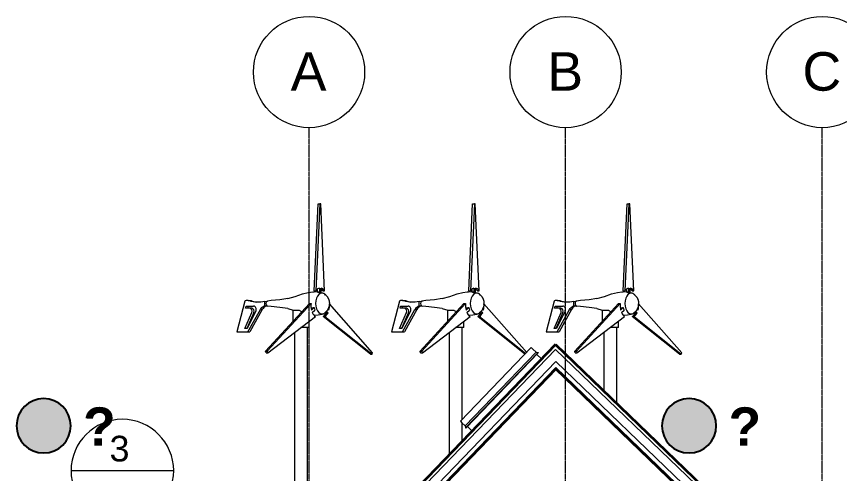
# Model space of a CAD drawing. Header units: millimetres. Extents: x -24070 to 93572, y -3360 to 13033.
# Drawn here: x 51939 to 61562, y 7691 to 13033 of the extents above; entities that cross this region are included whole.
import ezdxf

# ---------------------------------------------------------------- set-up
doc = ezdxf.new("R2010")
doc.units = ezdxf.units.MM
doc.linetypes.add('Grid Line', pattern=[22.225, 12.7, -3.175, 3.175, -3.175])
for name, color, linetype, lineweight in [('A-ANNO-NOTE', 131, 'Continuous', 9), ('A-ANNO-SYMB', 150, 'Continuous', 9), ('A-GLAZ', 151, 'Continuous', 9), ('A-ROOF', 132, 'Continuous', 9), ('A-ROOF-PATT', 132, 'Continuous', 35), ('L-SITE', 91, 'Continuous', 9), ('S-GRID', 1, 'Continuous', 9), ('S-GRID-IDEN', 1, 'Continuous', 9)]:
    doc.layers.add(name, color=color, linetype=linetype, lineweight=lineweight)
doc.styles.add('Arial', font='arial.ttf', dxfattribs={"height": 300})
doc.styles.add('Arial_1', font='arial.ttf', dxfattribs={"height": 450})
doc.styles.add('Arial_B', font='arialbd.ttf', dxfattribs={"height": 446.484375})

# ---------------------------------------------------------------- blocks, each defined once
blk = doc.blocks.new('M_Wind Power Generator - 9 Meters High-397393-Building Section')
at = {"layer": 'L-SITE'}
for p, q in [((-2739.3, 9827.6), (-2693.2, 10841.4)), ((-2673, 10841.4), (-2719, 9827.6)), ((-2693.2, 10841.4), (-2673, 10841.4)), ((-2662.2, 10841.4), (-2673, 10841.4)), ((-2616.1, 9827.6), (-2662.2, 10841.4)), ((-2739.3, 9827.6), (-2719, 9827.6)), ((-2697.5, 9809), (-2697.5, 9848.7)), ((-2677.3, 9859), (-2677.3, 9804.7)), ((-2657.9, 9804.7), (-2657.9, 9859)), ((-2636.4, 9827.6), (-2616.1, 9827.6)), ((-2669.3, 9807.3), (-2633.1, 9797.7)), ((-3548.1, 9705.3), (-3642.4, 9347.6)), ((-3541.8, 9621.8), (-3534.4, 9647.2)), ((-3534.4, 9647.2), (-3445.8, 9647.2)), ((-3508, 9712.3), (-3530.9, 9712.3)), ((-3511.5, 9647.2), (-3518.9, 9621.8)), ((-3471.2, 9708.1), (-3494.2, 9708.1)), ((-3316.3, 9701.1), (-3284.6, 9706.8)), ((-3316.3, 9655), (-3316.3, 9701.1)), ((-3316.3, 9655), (-3284.6, 9648.8)), ((-3306.1, 9119.2), (-2794.7, 9678.9)), ((-3287.6, 9649.3), (-3290.5, 9650)), ((-3290.1, 9705.8), (-3287.3, 9706.4)), ((-2774.4, 9678.9), (-3285.8, 9119.2)), ((-2794.7, 9678.9), (-2774.4, 9678.9)), ((-2772.4, 9618.4), (-2761.7, 9628.3)), ((-2739.1, 9630.4), (-2770.2, 9601.7)), ((-2055.3, 9101.4), (-2560.7, 9675.8)), ((-3548.6, 9387.2), (-3466.9, 9571.9)), ((-3490.3, 9621.8), (-3541.8, 9621.8)), ((-3443.9, 9571.9), (-3525.6, 9387.2)), ((-3420, 9588.9), (-3520.7, 9387.2)), ((-3512.4, 9347.6), (-3367.3, 9607.3)), ((-3467.4, 9621.8), (-3490.3, 9621.8)), ((-3344.3, 9607.3), (-3489.5, 9347.6)), ((-3367.3, 9607.3), (-3344.3, 9607.3)), ((-3280.5, 9103.5), (-2723.6, 9526.8)), ((-3047.9, 9618.3), (-2984.5, 9601.1)), ((-2985.8, 9601.6), (-2985.8, 9469.7)), ((-2985.5, 9601.6), (-2948, 9601.6)), ((-2948, 9601.6), (-2913.2, 9601.6)), ((-2760.8, 9573.6), (-2729.7, 9602.2)), ((-2595.7, 9570.9), (-2604, 9578.9)), ((-2595.7, 9570.9), (-2575.4, 9570.9)), ((-2594.3, 9589), (-2575.4, 9570.9)), ((-2565.7, 9598.8), (-2578.4, 9610.9)), ((-2795.3, 9398.4), (-2795.3, 9472.3)), ((-2081, 9085.8), (-2633.4, 9525.2)), ((-2633.4, 9525.2), (-2613.1, 9525.2)), ((-2613.1, 9525.2), (-2060.7, 9085.8)), ((-3642.4, 9347.6), (-3512.4, 9347.6)), ((-3520.7, 9387.2), (-3548.6, 9387.2)), ((-3512.4, 9347.6), (-3489.5, 9347.6)), ((-2966.8, 9342), (-2966.8, 6030)), ((-2796.2, 9398.4), (-2892.6, 9398.4)), ((-2814.4, 6188.4), (-2814.4, 9398.4)), ((-3300.8, 9103.5), (-3306.1, 9119.2)), ((-3306.1, 9119.2), (-3285.8, 9119.2)), ((-3300.8, 9103.5), (-3280.5, 9103.5)), ((-3285.8, 9119.2), (-3280.5, 9103.5)), ((-2081, 9085.8), (-2060.7, 9085.8)), ((-2060.7, 9085.8), (-2055.3, 9101.4))]:
    blk.add_line(p, q, dxfattribs=at)
at = {"layer": 'L-SITE', "flags": 128}
for points in [[(-3047.9, 9737.3), (-3139, 9722.6), (-3239.6, 9711.5), (-3285.7, 9706.7)], [(-3047.9, 9737.3), (-2960.3, 9761.7), (-2875.6, 9791.1), (-2808.1, 9808.2), (-2755.1, 9814.1), (-2739.6, 9814.4)], [(-2679.5, 9809.3), (-2725.9, 9814.2), (-2739.6, 9814.4)], [(-2618.4, 9790.2), (-2612.7, 9786), (-2607.5, 9781.6), (-2602.7, 9777.3), (-2598.3, 9772.9), (-2594.3, 9768.5), (-2590.6, 9764.1), (-2587.3, 9759.7), (-2584.2, 9755.4), (-2581.4, 9751.2), (-2578.9, 9747), (-2576.6, 9742.9), (-2574.5, 9738.9), (-2572.7, 9734.9), (-2571, 9731), (-2569.4, 9727.2), (-2568, 9723.4), (-2566.8, 9719.7), (-2565.7, 9716.1), (-2564.7, 9712.5), (-2563.8, 9708.9), (-2563.1, 9705.4), (-2562.4, 9702), (-2561.8, 9698.5), (-2561.4, 9695.1), (-2561, 9691.8), (-2560.7, 9688.4), (-2560.5, 9685.1), (-2560.3, 9681.7), (-2560.3, 9678.4), (-2560.3, 9675.1), (-2560.4, 9671.8), (-2560.6, 9668.4), (-2560.9, 9665.1), (-2561.2, 9661.7), (-2561.7, 9658.3), (-2562.2, 9654.9), (-2562.8, 9651.5), (-2563.5, 9648), (-2564.4, 9644.5), (-2565.3, 9640.9), (-2566.4, 9637.3), (-2567.6, 9633.6), (-2568.9, 9629.8), (-2570.4, 9626), (-2572, 9622.2), (-2573.8, 9618.2), (-2575.8, 9614.2), (-2578, 9610.1), (-2580.5, 9606), (-2583.2, 9601.8), (-2586.1, 9597.5), (-2589.3, 9593.2), (-2592.9, 9588.8), (-2596.8, 9584.4), (-2601, 9580), (-2605.7, 9575.6), (-2610.7, 9571.2), (-2616.2, 9567), (-2618.4, 9565.4)], [(-3047.9, 9618.3), (-3139, 9633), (-3239.6, 9644.1), (-3285.7, 9648.9)], [(-2738.8, 9541.2), (-2691.4, 9544.5), (-2645.7, 9554.1), (-2633.1, 9557.9)]]:
    blk.add_lwpolyline(points, dxfattribs=at)
at = {"layer": 'L-SITE'}
for centre, major_axis, ratio, start_param, end_param in [((-2662.3, 9712), (0, 149.1), 0.602411, 0.167659, 0.683329), ((-2672.8, 9712), (0, 149.1), 0.602411, 5.599857, 6.115527), ((-2693.1, 9712), (0, 149.1), 0.602411, 5.599857, 5.878824), ((-2647.3, 9677.8), (0, 122.2), 0.602411, 0, 3.141593), ((-2667.6, 9677.8), (0, 127.9), 0.602411, 0, 0.126275), ((-2667.6, 9677.8), (0, 127.9), 0.602411, 6.15691, 6.283185), ((-2647.3, 9677.8), (0, 122.2), 0.602411, 5.654867, 6.283185), ((-3445.8, 9609.1), (0, 38.1), 0.798186, 4.153884, 6.283185), ((-3284.6, 9677.8), (0, 29), 0.602411, 0, 3.141593), ((-2683, 9653.6), (0, 153.8), 0.602411, 1.405315, 1.914491), ((-2667.6, 9677.8), (0, 127.9), 0.602411, 1.950667, 2.203217), ((-2652.4, 9653.1), (0, 153.8), 0.602411, 4.351241, 4.860417), ((-3490.3, 9588.2), (0, 33.6), 0.798186, 4.206243, 6.283185), ((-3467.4, 9588.2), (0, 33.6), 0.798186, 4.206243, 6.283185), ((-2688.1, 9668.9), (0, 153.8), 0.602411, 2.239393, 2.748568), ((-2647.3, 9677.8), (0, 122.2), 0.602411, 3.141593, 3.758666), ((-2667.4, 9668.3), (0, 153.8), 0.602411, 3.517164, 4.026339), ((-2647.1, 9668.3), (0, 153.8), 0.602411, 3.517164, 4.026339)]:
    blk.add_ellipse(centre, major_axis=major_axis, ratio=ratio, start_param=start_param, end_param=end_param, dxfattribs=at)
for points in [[(-2677.3, 9804.7), (-2680.6, 9805.6), (-2687.4, 9807.1), (-2694.1, 9808.4), (-2697.5, 9809)], [(-3494.2, 9708.1), (-3530.1, 9714.5), (-3548.1, 9713.5), (-3548.1, 9705.3)], [(-3511.3, 9712.2), (-3502.3, 9712.6), (-3489, 9711.2), (-3471.2, 9708.1)], [(-3316.3, 9701.1), (-3379.4, 9687.4), (-3438.7, 9689.7), (-3494.2, 9708.1)], [(-3471.2, 9708.1), (-3452.7, 9702), (-3433.8, 9697.7), (-3414.5, 9695.1)], [(-3367.3, 9607.3), (-3356.4, 9622.2), (-3344.2, 9641.7), (-3316.3, 9655)], [(-3299.8, 9651.7), (-3323.2, 9638.7), (-3334.3, 9621), (-3344.3, 9607.3)], [(-2761.7, 9628.3), (-2758, 9628.6), (-2750.5, 9629.2), (-2742.9, 9630), (-2739.1, 9630.4)]]:
    blk.add_open_spline(points, degree=3, dxfattribs=at)
blk.add_open_spline([(-2913.2, 9601.6), (-2909.2, 9598.3), (-2901.2, 9591.9), (-2891.6, 9584.8), (-2886.1, 9580.9), (-2884.9, 9580.1)], degree=3, knots=[-1, -1, -1, -1, -0.875, -0.75, -0.7141416, -0.7141416, -0.7141416, -0.7141416], dxfattribs=at)
blk = doc.blocks.new('M_Wind Power Generator - 9 Meters High-V31-Building Section')
at = {"layer": 'L-SITE'}
for p, q in [((-932, 9827.6), (-886, 10841.4)), ((-865.7, 10841.4), (-911.7, 9827.6)), ((-886, 10841.4), (-865.7, 10841.4)), ((-854.9, 10841.4), (-865.7, 10841.4)), ((-808.9, 9827.6), (-854.9, 10841.4)), ((-932, 9827.6), (-911.7, 9827.6)), ((-890.3, 9809), (-890.3, 9848.7)), ((-870, 9859), (-870, 9804.7)), ((-850.6, 9804.7), (-850.6, 9859)), ((-829.2, 9827.6), (-808.9, 9827.6)), ((-862.1, 9807.3), (-825.8, 9797.7)), ((-1740.9, 9705.3), (-1835.1, 9347.6)), ((-1734.6, 9621.8), (-1727.2, 9647.2)), ((-1727.2, 9647.2), (-1638.6, 9647.2)), ((-1700.8, 9712.3), (-1723.7, 9712.3)), ((-1704.2, 9647.2), (-1711.6, 9621.8)), ((-1664, 9708.1), (-1686.9, 9708.1)), ((-1509.1, 9701.1), (-1477.4, 9706.8)), ((-1509.1, 9655), (-1509.1, 9701.1)), ((-1509.1, 9655), (-1477.4, 9648.8)), ((-1498.8, 9119.2), (-987.4, 9678.9)), ((-1480.3, 9649.3), (-1483.3, 9650)), ((-1482.9, 9705.8), (-1480.1, 9706.4)), ((-967.2, 9678.9), (-1478.6, 9119.2)), ((-987.4, 9678.9), (-967.2, 9678.9)), ((-965.2, 9618.4), (-954.4, 9628.3)), ((-931.9, 9630.4), (-963, 9601.7)), ((-253.2, 9107.2), (-753.5, 9675.8)), ((-1741.4, 9387.2), (-1659.6, 9571.9)), ((-1683.1, 9621.8), (-1734.6, 9621.8)), ((-1636.7, 9571.9), (-1718.4, 9387.2)), ((-1612.8, 9588.9), (-1713.4, 9387.2)), ((-1705.2, 9347.6), (-1560, 9607.3)), ((-1660.2, 9621.8), (-1683.1, 9621.8)), ((-1537.1, 9607.3), (-1682.3, 9347.6)), ((-1560, 9607.3), (-1537.1, 9607.3)), ((-1473.3, 9103.5), (-916.4, 9526.8)), ((-1240.6, 9618.3), (-1177.2, 9601.1)), ((-1178.6, 9601.6), (-1178.6, 9469.7)), ((-1178.2, 9601.6), (-1140.7, 9601.6)), ((-1140.7, 9601.6), (-1105.9, 9601.6)), ((-953.6, 9573.6), (-922.5, 9602.2)), ((-788.4, 9570.9), (-796.8, 9578.9)), ((-788.4, 9570.9), (-768.2, 9570.9)), ((-787.1, 9589), (-768.2, 9570.9)), ((-758.5, 9598.8), (-771.1, 9610.9)), ((-988.1, 9398.4), (-988.1, 9472.3)), ((-273.7, 9085.8), (-826.1, 9525.2)), ((-826.1, 9525.2), (-805.9, 9525.2)), ((-805.9, 9525.2), (-264.9, 9094.9)), ((-1835.1, 9347.6), (-1705.2, 9347.6)), ((-1713.4, 9387.2), (-1741.4, 9387.2)), ((-1705.2, 9347.6), (-1682.3, 9347.6)), ((-1159.5, 9342), (-1159.5, 7908.6)), ((-989, 9398.4), (-1085.3, 9398.4)), ((-1007.1, 8323.4), (-1007.1, 9398.4)), ((-1493.6, 9103.5), (-1498.8, 9119.2)), ((-1498.8, 9119.2), (-1478.6, 9119.2)), ((-1493.6, 9103.5), (-1473.3, 9103.5)), ((-1478.6, 9119.2), (-1473.3, 9103.5)), ((-1007.1, 8067), (-1007.1, 8280.9))]:
    blk.add_line(p, q, dxfattribs=at)
at = {"layer": 'L-SITE', "flags": 128}
for points in [[(-1240.6, 9737.3), (-1331.8, 9722.6), (-1432.4, 9711.5), (-1478.4, 9706.7)], [(-1240.6, 9737.3), (-1153, 9761.7), (-1068.4, 9791.1), (-1000.8, 9808.2), (-947.9, 9814.1), (-932.4, 9814.4)], [(-872.3, 9809.3), (-918.7, 9814.2), (-932.4, 9814.4)], [(-811.2, 9790.2), (-805.5, 9786), (-800.3, 9781.6), (-795.5, 9777.3), (-791.1, 9772.9), (-787.1, 9768.5), (-783.4, 9764.1), (-780, 9759.7), (-777, 9755.4), (-774.2, 9751.2), (-771.7, 9747), (-769.4, 9742.9), (-767.3, 9738.9), (-765.4, 9734.9), (-763.7, 9731), (-762.2, 9727.2), (-760.8, 9723.4), (-759.6, 9719.7), (-758.5, 9716.1), (-757.5, 9712.5), (-756.6, 9708.9), (-755.8, 9705.4), (-755.2, 9702), (-754.6, 9698.5), (-754.1, 9695.1), (-753.7, 9691.8), (-753.4, 9688.4), (-753.2, 9685.1), (-753.1, 9681.7), (-753, 9678.4), (-753.1, 9675.1), (-753.2, 9671.8), (-753.4, 9668.4), (-753.6, 9665.1), (-754, 9661.7), (-754.4, 9658.3), (-754.9, 9654.9), (-755.6, 9651.5), (-756.3, 9648), (-757.1, 9644.5), (-758.1, 9640.9), (-759.1, 9637.3), (-760.3, 9633.6), (-761.7, 9629.8), (-763.1, 9626), (-764.8, 9622.2), (-766.6, 9618.2), (-768.6, 9614.2), (-770.8, 9610.1), (-773.2, 9606), (-775.9, 9601.8), (-778.9, 9597.5), (-782.1, 9593.2), (-785.7, 9588.8), (-789.6, 9584.4), (-793.8, 9580), (-798.5, 9575.6), (-803.5, 9571.2), (-809, 9567), (-811.2, 9565.4)], [(-1240.6, 9618.3), (-1331.8, 9633), (-1432.4, 9644.1), (-1478.4, 9648.9)], [(-931.5, 9541.2), (-884.2, 9544.5), (-838.5, 9554.1), (-825.8, 9557.9)]]:
    blk.add_lwpolyline(points, dxfattribs=at)
at = {"layer": 'L-SITE'}
for centre, major_axis, ratio, start_param, end_param in [((-855, 9712), (0, 149.1), 0.602411, 0.167659, 0.683329), ((-865.6, 9712), (0, 149.1), 0.602411, 5.599857, 6.115527), ((-885.9, 9712), (0, 149.1), 0.602411, 5.599857, 5.878824), ((-840, 9677.8), (0, 122.2), 0.602411, 0, 3.141593), ((-860.3, 9677.8), (0, 127.9), 0.602411, 0, 0.126275), ((-860.3, 9677.8), (0, 127.9), 0.602411, 6.15691, 6.283185), ((-840, 9677.8), (0, 122.2), 0.602411, 5.654867, 6.283185), ((-1638.6, 9609.1), (0, 38.1), 0.798186, 4.153884, 6.283185), ((-1477.4, 9677.8), (0, 29), 0.602411, 0, 3.141593), ((-875.8, 9653.6), (0, 153.8), 0.602411, 1.405315, 1.914491), ((-860.3, 9677.8), (0, 127.9), 0.602411, 1.950667, 2.203217), ((-845.1, 9653.1), (0, 153.8), 0.602411, 4.351241, 4.860417), ((-1683.1, 9588.2), (0, 33.6), 0.798186, 4.206243, 6.283185), ((-1660.2, 9588.2), (0, 33.6), 0.798186, 4.206243, 6.283185), ((-880.9, 9668.9), (0, 153.8), 0.602411, 2.239393, 2.748568), ((-840, 9677.8), (0, 122.2), 0.602411, 3.141593, 3.758666), ((-860.1, 9668.3), (0, 153.8), 0.602411, 3.517164, 4.026339), ((-839.9, 9668.3), (0, 153.8), 0.602411, 3.517164, 4.026339)]:
    blk.add_ellipse(centre, major_axis=major_axis, ratio=ratio, start_param=start_param, end_param=end_param, dxfattribs=at)
for points in [[(-870, 9804.7), (-873.4, 9805.6), (-880.1, 9807.1), (-886.9, 9808.4), (-890.3, 9809)], [(-1686.9, 9708.1), (-1722.9, 9714.5), (-1740.9, 9713.5), (-1740.9, 9705.3)], [(-1704.1, 9712.2), (-1695.1, 9712.6), (-1681.7, 9711.2), (-1664, 9708.1)], [(-1509.1, 9701.1), (-1572.2, 9687.4), (-1631.4, 9689.7), (-1686.9, 9708.1)], [(-1664, 9708.1), (-1645.5, 9702), (-1626.6, 9697.7), (-1607.2, 9695.1)], [(-1560, 9607.3), (-1549.2, 9622.2), (-1537, 9641.7), (-1509.1, 9655)], [(-1492.5, 9651.7), (-1516, 9638.7), (-1527.1, 9621), (-1537.1, 9607.3)], [(-954.4, 9628.3), (-950.7, 9628.6), (-943.3, 9629.2), (-935.7, 9630), (-931.9, 9630.4)]]:
    blk.add_open_spline(points, degree=3, dxfattribs=at)
blk.add_open_spline([(-1105.9, 9601.6), (-1102, 9598.3), (-1094, 9591.9), (-1084.4, 9584.8), (-1078.9, 9580.9), (-1077.7, 9580.1)], degree=3, knots=[-1, -1, -1, -1, -0.875, -0.75, -0.7141416, -0.7141416, -0.7141416, -0.7141416], dxfattribs=at)
blk = doc.blocks.new('M_Skylight - 1180 x 1170mm-507058-Building Section')
at = {"layer": 'A-GLAZ'}
for p, q in [((-1028.4, 8301.3), (-199.6, 9162.8)), ((-199.6, 9162.8), (-181.3, 9145.2)), ((-181.3, 9145.2), (-144.7, 9110)), ((-973.5, 8248.5), (-144.7, 9110)), ((-968.6, 8223.6), (-119.6, 9106.1)), ((-962.4, 8224.8), (-120.6, 9099.8)), ((-144.7, 9110), (-119.6, 9106.1)), ((-80.3, 9030.4), (-135.9, 9083.9)), ((-119.6, 9106.1), (-120.6, 9099.8)), ((-1028.4, 8301.3), (-1010.1, 8283.7)), ((-1010.1, 8283.7), (-973.5, 8248.5)), ((-973.5, 8248.5), (-968.6, 8223.6)), ((-968.6, 8223.6), (-962.4, 8224.8)), ((-891.5, 8187.2), (-947.1, 8240.7))]:
    blk.add_line(p, q, dxfattribs=at)
blk = doc.blocks.new('M_Wind Power Generator - 9 Meters High-V34-Building Section')
at = {"layer": 'L-SITE'}
for p, q in [((875.2, 9827.6), (921.2, 10841.4)), ((941.5, 10841.4), (895.5, 9827.6)), ((921.2, 10841.4), (941.5, 10841.4)), ((952.3, 10841.4), (941.5, 10841.4)), ((998.3, 9827.6), (952.3, 10841.4)), ((875.2, 9827.6), (895.5, 9827.6)), ((916.9, 9809), (916.9, 9848.7)), ((937.2, 9859), (937.2, 9804.7)), ((956.6, 9804.7), (956.6, 9859)), ((978.1, 9827.6), (998.3, 9827.6)), ((945.2, 9807.3), (981.4, 9797.7)), ((66.4, 9705.3), (-27.9, 9347.6)), ((72.7, 9621.8), (80, 9647.2)), ((80, 9647.2), (168.6, 9647.2)), ((106.5, 9712.3), (83.5, 9712.3)), ((103, 9647.2), (95.6, 9621.8)), ((143.2, 9708.1), (120.3, 9708.1)), ((298.1, 9701.1), (329.9, 9706.8)), ((298.1, 9655), (298.1, 9701.1)), ((298.1, 9655), (329.9, 9648.8)), ((308.4, 9119.2), (819.8, 9678.9)), ((326.9, 9649.3), (323.9, 9650)), ((324.3, 9705.8), (327.2, 9706.4)), ((840.1, 9678.9), (328.7, 9119.2)), ((819.8, 9678.9), (840.1, 9678.9)), ((842, 9618.4), (852.8, 9628.3)), ((875.3, 9630.4), (844.2, 9601.7)), ((1559.2, 9101.4), (1053.7, 9675.8)), ((65.9, 9387.2), (147.6, 9571.9)), ((124.1, 9621.8), (72.7, 9621.8)), ((170.6, 9571.9), (88.8, 9387.2)), ((194.4, 9588.9), (93.8, 9387.2)), ((102, 9347.6), (247.2, 9607.3)), ((147.1, 9621.8), (124.1, 9621.8)), ((270.1, 9607.3), (125, 9347.6)), ((247.2, 9607.3), (270.1, 9607.3)), ((333.9, 9103.5), (890.9, 9526.8)), ((566.6, 9618.3), (630, 9601.1)), ((628.6, 9601.6), (628.6, 9469.7)), ((629, 9601.6), (666.5, 9601.6)), ((666.5, 9601.6), (701.3, 9601.6)), ((853.6, 9573.6), (884.7, 9602.2)), ((1018.8, 9570.9), (1010.5, 9578.9)), ((1018.8, 9570.9), (1039.1, 9570.9)), ((1020.1, 9589), (1039.1, 9570.9)), ((1048.8, 9598.8), (1036.1, 9610.9)), ((819.1, 9398.4), (819.1, 9472.3)), ((1533.5, 9085.8), (981.1, 9525.2)), ((981.1, 9525.2), (1001.4, 9525.2)), ((1001.4, 9525.2), (1553.8, 9085.8)), ((-27.9, 9347.6), (102, 9347.6)), ((93.8, 9387.2), (65.9, 9387.2)), ((102, 9347.6), (125, 9347.6)), ((647.7, 9342), (647.7, 8654.1)), ((818.2, 9398.4), (721.9, 9398.4)), ((800.1, 8507.5), (800.1, 9398.4)), ((313.7, 9103.5), (308.4, 9119.2)), ((308.4, 9119.2), (328.7, 9119.2)), ((313.7, 9103.5), (333.9, 9103.5)), ((328.7, 9119.2), (333.9, 9103.5)), ((1533.5, 9085.8), (1553.8, 9085.8)), ((1553.8, 9085.8), (1559.2, 9101.4))]:
    blk.add_line(p, q, dxfattribs=at)
at = {"layer": 'L-SITE', "flags": 128}
for points in [[(566.6, 9737.3), (475.5, 9722.6), (374.9, 9711.5), (328.8, 9706.7)], [(566.6, 9737.3), (654.2, 9761.7), (738.9, 9791.1), (806.4, 9808.2), (859.3, 9814.1), (874.8, 9814.4)], [(935, 9809.3), (888.6, 9814.2), (874.8, 9814.4)], [(996.1, 9790.2), (1001.7, 9786), (1006.9, 9781.6), (1011.7, 9777.3), (1016.1, 9772.9), (1020.2, 9768.5), (1023.8, 9764.1), (1027.2, 9759.7), (1030.2, 9755.4), (1033, 9751.2), (1035.5, 9747), (1037.8, 9742.9), (1039.9, 9738.9), (1041.8, 9734.9), (1043.5, 9731), (1045, 9727.2), (1046.4, 9723.4), (1047.7, 9719.7), (1048.8, 9716.1), (1049.8, 9712.5), (1050.6, 9708.9), (1051.4, 9705.4), (1052.1, 9702), (1052.6, 9698.5), (1053.1, 9695.1), (1053.5, 9691.8), (1053.8, 9688.4), (1054, 9685.1), (1054.1, 9681.7), (1054.2, 9678.4), (1054.2, 9675.1), (1054.1, 9671.8), (1053.9, 9668.4), (1053.6, 9665.1), (1053.3, 9661.7), (1052.8, 9658.3), (1052.3, 9654.9), (1051.7, 9651.5), (1050.9, 9648), (1050.1, 9644.5), (1049.2, 9640.9), (1048.1, 9637.3), (1046.9, 9633.6), (1045.6, 9629.8), (1044.1, 9626), (1042.5, 9622.2), (1040.6, 9618.2), (1038.6, 9614.2), (1036.4, 9610.1), (1034, 9606), (1031.3, 9601.8), (1028.4, 9597.5), (1025.1, 9593.2), (1021.6, 9588.8), (1017.7, 9584.4), (1013.4, 9580), (1008.8, 9575.6), (1003.7, 9571.2), (998.2, 9567), (996.1, 9565.4)], [(566.6, 9618.3), (475.5, 9633), (374.9, 9644.1), (328.8, 9648.9)], [(875.7, 9541.2), (923.1, 9544.5), (968.8, 9554.1), (981.4, 9557.9)]]:
    blk.add_lwpolyline(points, dxfattribs=at)
at = {"layer": 'L-SITE'}
for centre, major_axis, ratio, start_param, end_param in [((952.2, 9712), (0, 149.1), 0.602411, 0.167659, 0.683329), ((941.6, 9712), (0, 149.1), 0.602411, 5.599857, 6.115527), ((921.4, 9712), (0, 149.1), 0.602411, 5.599857, 5.878824), ((967.2, 9677.8), (0, 122.2), 0.602411, 0, 3.141593), ((946.9, 9677.8), (0, 127.9), 0.602411, 0, 0.126275), ((946.9, 9677.8), (0, 127.9), 0.602411, 6.15691, 6.283185), ((967.2, 9677.8), (0, 122.2), 0.602411, 5.654867, 6.283185), ((168.6, 9609.1), (0, 38.1), 0.798186, 4.153884, 6.283185), ((329.9, 9677.8), (0, 29), 0.602411, 0.349164, 3.141593), ((329.9, 9677.8), (0, 29), 0.602411, 0, 0.349066), ((931.5, 9653.6), (0, 153.8), 0.602411, 1.405315, 1.914491), ((946.9, 9677.8), (0, 127.9), 0.602411, 1.950667, 2.203217), ((962.1, 9653.1), (0, 153.8), 0.602411, 4.351241, 4.860417), ((124.1, 9588.2), (0, 33.6), 0.798186, 4.206243, 6.283185), ((147.1, 9588.2), (0, 33.6), 0.798186, 4.206243, 6.283185), ((926.3, 9668.9), (0, 153.8), 0.602411, 2.239393, 2.748568), ((967.2, 9677.8), (0, 122.2), 0.602411, 3.141593, 3.758666), ((947.1, 9668.3), (0, 153.8), 0.602411, 3.517164, 4.026339), ((967.4, 9668.3), (0, 153.8), 0.602411, 3.517164, 4.026339)]:
    blk.add_ellipse(centre, major_axis=major_axis, ratio=ratio, start_param=start_param, end_param=end_param, dxfattribs=at)
for points in [[(937.2, 9804.7), (933.8, 9805.6), (927.1, 9807.1), (920.3, 9808.4), (916.9, 9809)], [(120.3, 9708.1), (84.3, 9714.5), (66.4, 9713.5), (66.4, 9705.3)], [(103.1, 9712.2), (112.1, 9712.6), (125.5, 9711.2), (143.2, 9708.1)], [(298.1, 9701.1), (235.1, 9687.4), (175.8, 9689.7), (120.3, 9708.1)], [(143.2, 9708.1), (161.7, 9702), (180.7, 9697.7), (200, 9695.1)], [(247.2, 9607.3), (258.1, 9622.2), (270.2, 9641.7), (298.1, 9655)], [(314.7, 9651.7), (291.3, 9638.7), (280.1, 9621), (270.1, 9607.3)], [(852.8, 9628.3), (856.5, 9628.6), (864, 9629.2), (871.5, 9630), (875.3, 9630.4)]]:
    blk.add_open_spline(points, degree=3, dxfattribs=at)
blk.add_open_spline([(701.3, 9601.6), (705.2, 9598.3), (713.3, 9591.9), (722.8, 9584.8), (728.3, 9580.9), (729.6, 9580.1)], degree=3, knots=[-1, -1, -1, -1, -0.875, -0.75, -0.7141416, -0.7141416, -0.7141416, -0.7141416], dxfattribs=at)
blk = doc.blocks.new('Grid - M_Grid Head - Circle-24584-Building Section')
at = {"layer": 'S-GRID-IDEN'}
blk.add_circle((-2798.4, 12383.1), 650, dxfattribs=at)
blk = doc.blocks.new('Section - Metric Callout-1141-Building Section')
at = {"layer": 'A-ANNO-SYMB'}
blk.add_line((-5580.5, 7724.5), (-4380.5, 7724.5), dxfattribs=at)
for start, end in [(360, 180), (180, 360)]:
    blk.add_arc((-4980.5, 7724.5), 600, start, end, dxfattribs=at)
blk = doc.blocks.new('Help Button - Select for Help Link-961908-Building Section')
at = {"layer": 'A-ANNO-NOTE'}
h = blk.add_hatch(color=256, dxfattribs=at)
edge = h.paths.add_edge_path(flags=0)
edge.add_arc((1644.9, 8248.6), 317.5, 0, 180)
edge.add_arc((1644.9, 8248.6), 317.5, 180, 360)
at = {"layer": 'A-ANNO-NOTE', "lineweight": 25}
for start, end in [(360, 180), (180, 360)]:
    blk.add_arc((1644.9, 8248.6), 317.5, start, end, dxfattribs=at)
at = {"layer": 'A-ANNO-NOTE', "insert": (2105.8, 8464.2), "char_height": 446.484, "width": 456.962, "attachment_point": 1, "style": 'Arial_B'}
blk.add_mtext('\\fArial|b1|i0|c0|p34|;?', dxfattribs=at)

msp = doc.modelspace()

# ---------------------------------------------------------------- hatches: boundary and pattern name
at = {"layer": 'A-ROOF-PATT', "lineweight": 9}
h = msp.add_hatch(dxfattribs=at)
h.set_pattern_fill('FP_18', color=256, style=0, pattern_type=2)
h.set_pattern_definition([(0, (58619.97, 1850), (812.8, 203.2), [33.528, -576.072, 33.528, -576.072, -3251.2]), (0, (58619.97, 1850), (812.8, 203.2), [-1219.2, 33.528, -1185.672, 33.528, -576.072, -1422.4]), (0, (58619.97, 1850), (812.8, 203.2), [-3048, 33.528, -372.872, 33.528, -982.472]), (120, (58924.77, 1951.6), (-582.3764, 602.3054), [33.528, -576.072, 33.528, -576.072, -3251.2]), (120, (58924.77, 1951.6), (-582.3764, 602.3054), [-1219.2, 33.528, -1185.672, 33.528, -576.072, -1422.4]), (120, (58924.77, 1951.6), (-582.3764, 602.3054), [-3048, 33.528, -372.872, 33.528, -982.472]), (240, (59026.37, 2358), (-230.4236, -805.5054), [33.528, -576.072, 33.528, -576.072, -3251.2]), (240, (59026.37, 2358), (-230.4236, -805.5054), [-1219.2, 33.528, -1185.672, 33.528, -576.072, -1422.4]), (240, (59026.37, 2358), (-230.4236, -805.5054), [-3048, 33.528, -372.872, 33.528, -982.472])])
h.paths.add_polyline_path([(55179.6, 5726.5), (55204.6, 5752.5), (55204.6, 5769.8), (55179.6, 5743.8)], flags=0)
h.paths.add_polyline_path([(61539.6, 5743.7), (61539.6, 5760.4), (61514.6, 5784.4), (61514.6, 5767.8)], flags=0)
h.paths.add_polyline_path([(55346.6, 5900.1), (56749.6, 7358.5), (56749.6, 7375.8), (55346.6, 5917.4)], flags=0)
h.paths.add_polyline_path([(61372.6, 5904.4), (61372.6, 5921), (58244.8, 8930), (56849.6, 7479.8), (56849.6, 7462.4), (58245.1, 8913.1), (61359.6, 5916.9)], flags=0)

# ---------------------------------------------------------------- linework, layer by layer
at = {"layer": 'A-ROOF', "lineweight": 35}
for p, q in [((58239.6, 9198.7), (55179.6, 6017.9)), ((58239.6, 9198.7), (61539.6, 6024)), ((58245.1, 8913.1), (56859.6, 7472.8)), ((61359.6, 5916.9), (58245.1, 8913.1))]:
    msp.add_line(p, q, dxfattribs=at)
at = {"layer": 'A-ROOF'}
for p, q in [((55179.6, 5960.2), (58240.7, 9142.1)), ((58240.7, 9142.1), (61539.6, 5968.5)), ((55179.6, 5815.9), (58243.4, 9000.7)), ((58243.4, 9000.7), (61539.6, 5829.7)), ((56849.6, 7479.8), (58244.8, 8930)), ((58244.8, 8930), (61372.6, 5921))]:
    msp.add_line(p, q, dxfattribs=at)
at = {"layer": 'S-GRID', "linetype": 'Grid Line'}
for p, q in [((55359.6, -304.8), (55359.6, 11733.1)), ((58359.6, -304.8), (58359.6, 11733.1)), ((61359.6, -304.8), (61359.6, 11733.1))]:
    msp.add_line(p, q, dxfattribs=at)

# ---------------------------------------------------------------- block references
at = {"layer": 'A-ANNO-NOTE'}
for p in [(50612.1, 0), (58158, 0)]:
    msp.add_blockref('Help Button - Select for Help Link-961908-Building Section', p, dxfattribs=at)
at = {"layer": 'A-ANNO-SYMB'}
msp.add_blockref('Section - Metric Callout-1141-Building Section', (58158, 0), dxfattribs=at)
at = {"layer": 'A-GLAZ'}
msp.add_blockref('M_Skylight - 1180 x 1170mm-507058-Building Section', (58158, 0), dxfattribs=at)
at = {"layer": 'L-SITE'}
for name in ['M_Wind Power Generator - 9 Meters High-397393-Building Section', 'M_Wind Power Generator - 9 Meters High-V31-Building Section', 'M_Wind Power Generator - 9 Meters High-V34-Building Section']:
    msp.add_blockref(name, (58158, 0), dxfattribs=at)
at = {"layer": 'S-GRID-IDEN'}
for p in [(58158, 0), (61158, 0), (64158, 0)]:
    msp.add_blockref('Grid - M_Grid Head - Circle-24584-Building Section', p, dxfattribs=at)

# ---------------------------------------------------------------- texts
at = {"layer": 'A-ANNO-SYMB', "insert": (53027.6, 8132), "char_height": 300, "width": 288.607, "attachment_point": 1, "style": 'Arial'}
msp.add_mtext('3', dxfattribs=at)
at = {"layer": 'S-GRID-IDEN', "char_height": 450, "attachment_point": 1, "style": 'Arial_1'}
for s, insert, width in [('A', (55144.5, 12615.6), 513.08), ('B', (58144.5, 12615.6), 513.08), ('C', (61128, 12615.6), 553.164)]:
    msp.add_mtext(s, dxfattribs=dict(at, insert=insert, width=width))

doc.saveas('drawing.dxf')
